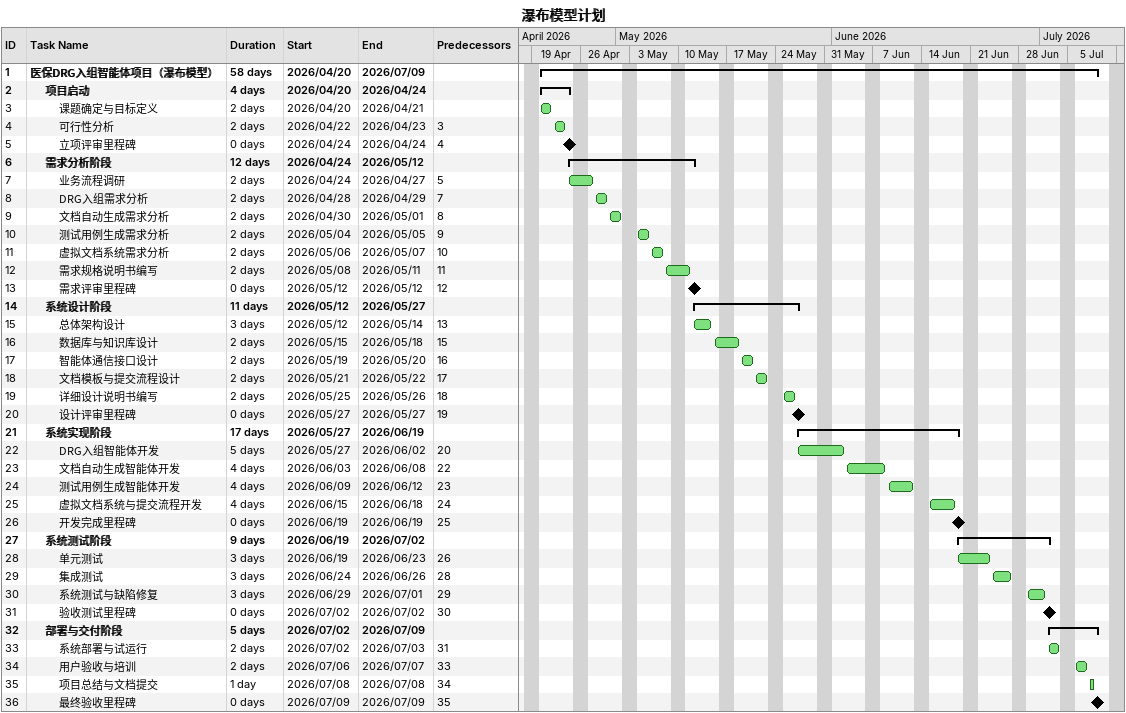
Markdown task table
瀑布模型计划

| ID | Level | Task | Duration | Start | Finish | Predecessors |
|---|---|---|---|---|---|---|
| 1 | 1 | **医保DRG入组智能体项目（瀑布模型）** | 58d | 2026-04-20 | 2026-07-09 |  |
| 2 | 2 | **项目启动** | 4d | 2026-04-20 | 2026-04-24 |  |
| 3 | 3 | 课题确定与目标定义 | 2d | 2026-04-20 | 2026-04-21 |  |
| 4 | 3 | 可行性分析 | 2d | 2026-04-22 | 2026-04-23 | 3 |
| 5 | 3 | 立项评审里程碑 | 0d | 2026-04-24 | 2026-04-24 | 4 |
| 6 | 2 | **需求分析阶段** | 12d | 2026-04-24 | 2026-05-12 |  |
| 7 | 3 | 业务流程调研 | 2d | 2026-04-24 | 2026-04-27 | 5 |
| 8 | 3 | DRG入组需求分析 | 2d | 2026-04-28 | 2026-04-29 | 7 |
| 9 | 3 | 文档自动生成需求分析 | 2d | 2026-04-30 | 2026-05-01 | 8 |
| 10 | 3 | 测试用例生成需求分析 | 2d | 2026-05-04 | 2026-05-05 | 9 |
| 11 | 3 | 虚拟文档系统需求分析 | 2d | 2026-05-06 | 2026-05-07 | 10 |
| 12 | 3 | 需求规格说明书编写 | 2d | 2026-05-08 | 2026-05-11 | 11 |
| 13 | 3 | 需求评审里程碑 | 0d | 2026-05-12 | 2026-05-12 | 12 |
| 14 | 2 | **系统设计阶段** | 11d | 2026-05-12 | 2026-05-27 |  |
| 15 | 3 | 总体架构设计 | 3d | 2026-05-12 | 2026-05-14 | 13 |
| 16 | 3 | 数据库与知识库设计 | 2d | 2026-05-15 | 2026-05-18 | 15 |
| 17 | 3 | 智能体通信接口设计 | 2d | 2026-05-19 | 2026-05-20 | 16 |
| 18 | 3 | 文档模板与提交流程设计 | 2d | 2026-05-21 | 2026-05-22 | 17 |
| 19 | 3 | 详细设计说明书编写 | 2d | 2026-05-25 | 2026-05-26 | 18 |
| 20 | 3 | 设计评审里程碑 | 0d | 2026-05-27 | 2026-05-27 | 19 |
| 21 | 2 | **系统实现阶段** | 17d | 2026-05-27 | 2026-06-19 |  |
| 22 | 3 | DRG入组智能体开发 | 5d | 2026-05-27 | 2026-06-02 | 20 |
| 23 | 3 | 文档自动生成智能体开发 | 4d | 2026-06-03 | 2026-06-08 | 22 |
| 24 | 3 | 测试用例生成智能体开发 | 4d | 2026-06-09 | 2026-06-12 | 23 |
| 25 | 3 | 虚拟文档系统与提交流程开发 | 4d | 2026-06-15 | 2026-06-18 | 24 |
| 26 | 3 | 开发完成里程碑 | 0d | 2026-06-19 | 2026-06-19 | 25 |
| 27 | 2 | **系统测试阶段** | 9d | 2026-06-19 | 2026-07-02 |  |
| 28 | 3 | 单元测试 | 3d | 2026-06-19 | 2026-06-23 | 26 |
| 29 | 3 | 集成测试 | 3d | 2026-06-24 | 2026-06-26 | 28 |
| 30 | 3 | 系统测试与缺陷修复 | 3d | 2026-06-29 | 2026-07-01 | 29 |
| 31 | 3 | 验收测试里程碑 | 0d | 2026-07-02 | 2026-07-02 | 30 |
| 32 | 2 | **部署与交付阶段** | 5d | 2026-07-02 | 2026-07-09 |  |
| 33 | 3 | 系统部署与试运行 | 2d | 2026-07-02 | 2026-07-03 | 31 |
| 34 | 3 | 用户验收与培训 | 2d | 2026-07-06 | 2026-07-07 | 33 |
| 35 | 3 | 项目总结与文档提交 | 1d | 2026-07-08 | 2026-07-08 | 34 |
| 36 | 3 | 最终验收里程碑 | 0d | 2026-07-09 | 2026-07-09 | 35 |
